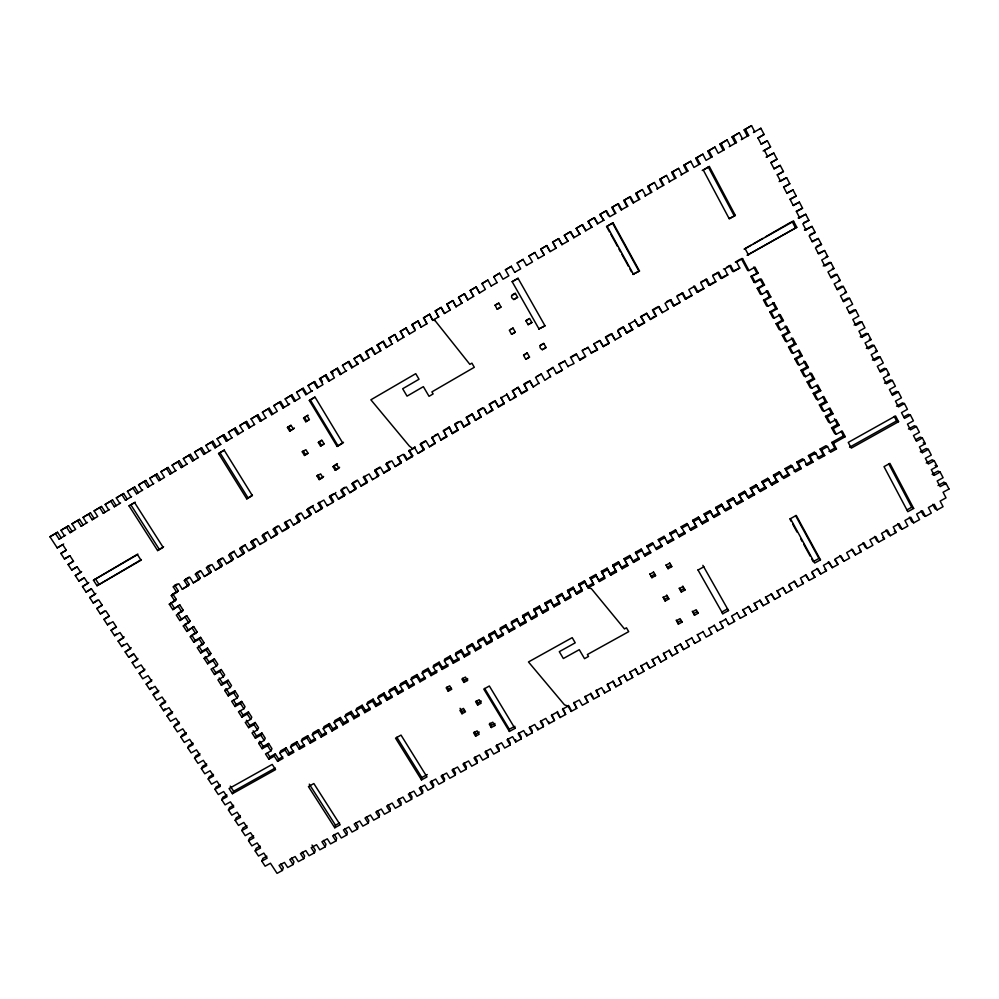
<?xml version="1.0" encoding="UTF-8"?>
<svg xmlns="http://www.w3.org/2000/svg" width="999" height="999" viewBox="0 0 999 999"><rect width="100%" height="100%" fill="white"/><g stroke="black" fill="none" stroke-linecap="round" stroke-linejoin="round"><path stroke-width="1.5" d="M491.308 725.399L494.817 723.451L494.817 725.586L491.296 727.534L491.308 725.399L489.947 723.164M492.707 410.389L489.385 403.933L492.707 410.389L486.925 413.711L483.578 407.942L477.809 411.276L481.156 417.033L475.399 420.354L472.14 413.873L467.557 416.521M375.849 706.48L376.398 704.42L373.114 699.138L372.552 701.173L375.849 706.48L381.356 703.396L378.047 698.089L378.584 696.078L384.066 693.006L383.554 695.004L386.85 700.324L392.357 697.252L389.073 691.92L389.548 689.934L395.042 686.862L394.593 688.835L397.877 694.168L403.396 691.083L400.112 685.751L400.537 683.791L406.044 680.706L405.631 682.654L408.916 687.999L414.435 684.902L411.163 679.57L411.538 677.634L417.045 674.55L416.695 676.473L419.967 681.817L425.512 678.721L422.24 673.376L422.565 671.465L428.084 668.368L427.772 670.267L431.044 675.624L436.588 672.527L433.329 667.17L433.603 665.284L439.135 662.187L438.873 664.06L442.145 669.417L447.689 666.321L444.43 660.951L444.667 659.09L450.199 655.993L450 657.841L453.259 663.211L458.816 660.102L455.556 654.72L455.731 652.896L461.288 649.787L461.138 651.61L464.385 656.98L469.955 653.87L466.708 648.488L466.833 646.69L472.39 643.581L472.29 645.366L475.536 650.749L481.118 647.639L477.872 642.245L477.947 640.471L483.504 637.35L483.466 639.11L486.7 644.505L492.295 641.383L489.06 635.976L489.073 634.24L494.642 631.118L497.864 636.5L497.889 638.261L503.484 635.127L500.262 629.72L500.224 627.996L505.806 624.875L509.015 630.269L509.09 631.992L514.71 628.858L514.61 627.147L509.015 630.269M266.845 856.205L262.862 858.403L261.813 861.113L265.122 866.183L270.454 863.248L277.06 873.363L282.38 870.429L279.096 865.371L284.428 862.424L287.724 867.494L293.057 864.547L289.772 859.477L295.117 856.543L298.401 861.613L303.746 858.665L300.462 853.583L305.819 850.636L309.103 855.718L314.46 852.771L311.176 847.689L316.546 844.729L319.817 849.812L325.187 846.865L321.915 841.77L327.285 838.81L330.557 843.905L335.926 840.946L332.667 835.851L338.049 832.879L341.308 837.986L346.69 835.027L343.431 829.907L348.826 826.947L352.085 832.055L357.467 829.095L354.22 823.975L359.615 820.991L362.862 826.123L368.269 823.151L365.01 818.019L370.429 815.034L373.676 820.167L379.083 817.194L375.836 812.05L381.256 809.065L384.49 814.21L389.91 811.225L386.675 806.081L392.095 803.096L395.329 808.241L400.761 805.256L397.527 800.099L402.959 797.102L406.193 802.272L411.625 799.275L408.404 794.105L413.836 791.108L417.07 796.278L422.515 793.281L419.293 788.111L424.737 785.102L427.959 790.284L433.416 787.274L430.194 782.092L435.651 779.083L438.873 784.277L444.33 781.268L441.121 776.073L446.59 773.064L449.8 778.258L455.269 775.249L452.06 770.042L457.542 767.032L460.739 772.227L466.221 769.218L463.024 764.01L468.506 760.988L471.703 766.196L477.197 763.174L474.001 757.954L479.495 754.932L482.692 760.152L488.186 757.117L488.211 754.857L485.826 750.948M486.7 644.505L486.738 642.732L483.504 637.35M477.197 763.174L477.272 760.876L474.887 756.98M477.659 705.069L475.611 701.685L479.145 699.725L481.193 703.109L477.659 705.069L477.734 703.021L476.373 700.774M475.649 736.188L473.613 732.829L477.122 730.881L479.17 734.24L475.649 736.188L475.736 734.003L474.375 731.78M486.925 413.711L484.29 408.391M475.536 650.749L475.611 648.938L472.39 643.581M466.221 769.218L466.346 766.895L463.961 762.999M467.482 680.481L467.594 678.533L464.073 680.494L463.936 682.442L467.482 680.481L465.409 677.072L461.875 679.045L463.936 682.442M461.988 713.761L459.927 710.389L463.449 708.428L465.509 711.812L461.988 713.761L462.125 711.675L460.077 708.316M464.385 656.98L464.523 655.144L461.288 649.787M455.269 775.249L455.444 772.901L453.047 769.018M481.156 417.033L477.884 410.564L482.48 407.904M497.077 282.592L491.233 286.014M458.816 660.102L458.978 658.241L453.446 661.338L453.259 663.211M444.33 781.268L444.555 778.895L442.157 775.012M448.226 691.208L446.153 687.799L449.687 685.838L451.76 689.235L448.226 691.208L448.426 689.21L447.053 686.962M475.399 420.354L480.069 416.945M447.689 666.321L447.902 664.435M433.416 787.274L433.691 784.877L431.281 781.006M442.145 669.417L442.382 667.532L439.135 662.187M422.515 793.281L422.827 790.858L420.429 786.987M421.516 779.919L395.542 738.149L401.024 735.102L426.973 776.91L421.516 779.919L421.84 777.547L396.803 737.25M436.588 672.527L436.85 670.616L431.331 673.701L431.044 675.624M469.642 423.676L466.408 417.17L469.642 423.676L463.886 426.985L460.527 421.241L454.77 424.563L458.129 430.307L452.385 433.616L449.238 427.085L452.385 433.616M411.625 799.275L412 796.827L409.59 792.969M400.761 805.256L401.186 802.784L398.763 798.925M419.967 681.817L420.317 679.869L417.045 674.55M463.886 426.985L461.351 421.628M389.91 811.225L390.384 808.728L387.962 804.882M408.916 687.999L409.303 686.026L406.044 680.706M379.083 817.194L379.595 814.672L377.172 810.826M458.129 430.307L454.957 423.788L458.391 421.803M397.877 694.168L398.314 692.17L395.042 686.862M368.269 823.151L368.831 820.591L366.408 816.77M357.467 829.095L358.092 826.51L355.656 822.689M386.85 700.324L387.35 698.301L384.066 693.006M346.69 835.027L347.352 832.429L344.917 828.608M446.653 436.913L443.519 430.382L446.653 436.913L440.909 440.222L437.812 433.666M335.926 840.946L336.638 838.323L334.203 834.515M334.777 827.759L340.159 824.787L313.848 783.553L308.441 786.563L334.777 827.759L335.489 825.199L339.523 822.976M364.86 712.612L365.459 710.539L362.175 705.257L361.563 707.317L364.86 712.612L370.354 709.552L367.058 704.245L367.632 702.197L373.114 699.138M325.187 846.865L325.949 844.217L323.501 840.409M440.909 440.222L441.171 439.373M487.849 280.082L481.943 283.604L487.849 280.082L491.221 286.139M314.46 852.771L315.272 850.099L312.013 845.029M354.545 716.633L351.248 711.375L350.587 713.461L353.896 718.743L354.545 716.633L358.903 714.198M353.896 718.743L359.378 715.684L356.069 710.389L356.705 708.316L362.175 705.257M303.746 858.665L304.608 855.968L302.16 852.172M435.189 443.519L432.105 436.963L431.805 437.812L435.189 443.519L429.458 446.815L426.086 441.108L420.354 444.405L423.738 450.112L418.019 453.409L414.635 447.702L415.022 446.815L412.799 448.763L409.278 445.991L370.879 399.8L415.746 373.676L419.018 379.245L402.672 388.748L407.043 396.141L423.364 386.65L429.033 396.303L433.116 393.931L431.918 391.883L474.3 367.295L471.915 363.161L469.855 364.348L434.128 319.443L434.815 320.617M343.644 722.727L340.347 717.482L339.635 719.592L342.944 724.862L343.644 722.727L347.727 720.454M342.944 724.862L348.426 721.802L345.105 716.52L345.791 714.422L351.248 711.375M293.057 864.547L293.968 861.825L291.508 858.041M332.767 728.82L329.458 723.563L328.696 725.711L332.018 730.981L332.767 728.82L336.838 726.535M332.018 730.981L337.487 727.921L334.166 722.652L334.902 720.529L340.347 717.482M429.458 446.815L433.179 443.968M282.38 870.429L283.341 867.681L280.881 863.898M321.903 734.889L318.581 729.657L317.782 731.817L321.104 737.075L321.903 734.889L325.974 732.617M321.104 737.075L326.561 734.028L323.239 728.758L324.013 726.61L329.458 723.563M423.738 450.112L424.076 449.213L420.704 443.531L425.262 440.909M311.051 740.958L307.729 735.726L306.88 737.911L310.214 743.169L311.051 740.958L315.122 738.686M310.214 743.169L315.659 740.122L312.325 734.864L313.162 732.692L318.581 729.657M418.019 453.409L424.076 449.213M300.224 747.002L296.903 741.782L295.991 744.005L299.338 749.25L300.224 747.002L304.283 744.742M299.338 749.25L304.77 746.203L301.436 740.958L302.322 738.761L307.729 735.726M420.354 444.405L420.704 443.531M261.813 861.113L267.145 858.166L263.836 853.096L258.491 856.043L255.182 850.961L256.256 848.288L260.24 846.091M412.312 456.693L412.699 455.769L409.328 450.099L408.928 450.999L412.312 456.693L406.605 459.99L403.221 454.295L397.515 457.579L400.911 463.274L395.217 466.558L391.82 460.876L386.126 464.16L389.523 469.83L383.841 473.101L380.432 467.432L374.75 470.716L378.159 476.386L372.477 479.645L369.068 473.988L363.399 477.26L366.808 482.917L361.139 486.176L357.729 480.531L352.06 483.803L355.482 489.448L349.825 492.707L346.403 487.062L340.746 490.322L344.168 495.954L338.524 499.213L335.09 493.581L335.851 492.482M289.41 753.046L286.089 747.839L285.127 750.087L288.474 755.319L289.41 753.046L293.469 750.786M288.474 755.319L293.906 752.284L290.559 747.04L291.496 744.817L296.903 741.782M255.182 850.961L260.514 848.001L257.193 842.906L251.848 845.866L248.526 840.771L249.638 838.149L253.621 835.926M278.621 759.09L275.287 753.883L274.288 756.156L277.635 761.375L278.621 759.09L282.667 756.83M277.635 761.375L283.054 758.353L279.708 753.121L280.682 750.861L286.089 747.839M406.605 459.99L407.018 459.041M248.526 840.771L253.871 837.811L250.537 832.691L245.192 835.664L241.845 830.556L242.994 827.971L246.978 825.748M476.161 286.925L479.483 293.007L476.161 286.925L470.204 290.484L473.626 296.441L470.317 290.347M263.199 746.478L259.852 741.258L258.778 743.468L262.138 748.713L263.199 746.478L268.606 743.456L271.953 748.676L270.929 750.923L265.509 753.958L268.868 759.178L269.892 756.905L275.287 753.883M400.911 463.274L401.348 462.312L397.977 456.643L397.515 457.579M241.845 830.556L247.203 827.584L243.856 822.452L238.499 825.424L235.152 820.304L236.326 817.756L240.322 815.534M262.138 748.713L267.57 745.679L268.606 743.456M258.778 743.468L264.198 740.421L265.247 738.224L261.9 732.991L256.493 736.026L255.394 738.224L252.023 732.954L257.455 729.907L258.541 727.747L255.17 722.489L249.762 725.536L248.639 727.684L245.242 722.414L250.687 719.342L251.798 717.232L248.426 711.962L243.007 715.022L241.845 717.12L238.449 711.825L243.893 708.753L245.042 706.693L241.658 701.41L236.239 704.47L235.04 706.53L231.631 701.211L237.075 698.139L238.262 696.116L234.865 690.821L229.445 693.893L228.209 695.903L224.787 690.571L226.036 688.586L229.445 693.893M395.217 466.558L401.348 462.312M235.152 820.304L240.509 817.319L237.15 812.175L231.793 815.159L228.434 810.014L229.645 807.517L233.641 805.281M232.43 793.706L275.562 769.617L272.215 764.41L229.071 788.523L232.43 793.706L233.629 791.27L275.225 768.044M255.394 738.224L260.826 735.164L261.9 732.991M389.523 469.83L390.022 468.843L386.638 463.186L390.035 461.226M228.434 810.014L233.791 807.03L230.432 801.872L225.062 804.869L221.691 799.699L222.939 797.252L226.948 795.004M248.639 727.684L254.071 724.625L255.17 722.489M383.841 473.101L384.353 472.102M221.691 799.699L227.06 796.702L223.689 791.533L218.319 794.53L214.935 789.36L216.209 786.95L220.217 784.702M386.126 464.16L386.638 463.186M378.159 476.386L378.708 475.362L375.312 469.717L379.845 467.107M241.845 717.12L247.29 714.06L248.426 711.962M214.935 789.36L220.317 786.35L216.933 781.156L211.551 784.178L208.167 778.983L209.465 776.61L213.486 774.362M372.477 479.645L373.052 478.608M374.75 470.716L375.312 469.717M235.04 706.53L240.484 703.446L241.658 701.41M366.808 482.917L367.407 481.868L364.011 476.236L363.399 477.26M208.167 778.983L213.536 775.961L210.14 770.753L204.758 773.775L201.361 768.568L202.697 766.245L206.718 763.985M361.139 486.176L361.775 485.114M228.209 695.903L233.666 692.806L234.865 690.821M201.361 768.568L206.743 765.546L203.346 760.326L197.952 763.348L194.543 758.129L195.916 755.856L199.937 753.583M355.482 489.448L356.131 488.361L352.734 482.742L357.242 480.144M224.787 690.571L230.245 687.487L231.468 685.501L228.059 680.194L222.627 683.266L221.366 685.239L217.932 679.894L223.389 676.798L224.65 674.862L221.229 669.53L215.784 672.627L214.498 674.537L211.051 669.18L216.521 666.071L217.807 664.185L214.373 658.841L208.928 661.937L207.605 663.811L204.146 658.428L205.494 656.593L208.928 661.937M349.825 492.707L356.131 488.361M194.543 758.129L199.925 755.094L196.516 749.862L191.121 752.896L187.7 747.652L189.111 745.416L193.132 743.144M221.366 685.239L226.823 682.142L228.059 680.194M344.168 495.954L344.88 494.842L341.471 489.235M352.06 483.803L352.734 482.742M338.524 499.213L339.26 498.089M187.7 747.652L193.094 744.617L189.673 739.36L184.266 742.407L180.844 737.15L182.28 734.964L186.313 732.679M214.498 674.537L219.955 671.44L221.229 669.53M313.399 505.432L312.537 506.593L315.984 512.2L321.603 508.953L318.169 503.346L323.801 500.087L327.235 505.706L332.879 502.46L333.641 501.323L330.232 495.716L333.604 493.781M464.485 293.768L467.769 299.862L464.485 293.768L458.491 297.352L461.913 303.296L458.666 297.178M327.235 505.706L328.034 504.557M180.844 737.15L186.239 734.103L182.805 728.833L177.397 731.88L173.951 726.61L175.424 724.462L179.458 722.177M321.603 508.953L322.427 507.779L319.006 502.197L318.169 503.346M332.879 502.46L329.445 496.84L330.232 495.716M207.605 663.811L213.074 660.701L214.373 658.841M315.984 512.2L322.427 507.779M173.951 726.61L179.358 723.551L175.911 718.269L170.504 721.328L167.045 716.046L168.556 713.948L172.602 711.65M204.146 658.428L209.615 655.319L210.939 653.483L207.505 648.114L202.048 651.223L200.687 653.046L197.228 647.652L202.697 644.53L204.058 642.744L200.612 637.362L195.155 640.471L193.756 642.257L190.285 636.838L191.696 635.089L195.155 640.471M190.285 636.838L197.153 631.967L193.694 626.56L186.801 631.418L183.317 625.998L190.222 621.153L186.751 615.746L179.82 620.554L176.323 615.109L183.279 610.314L179.795 604.882L172.815 609.665L169.306 604.195L174.813 601.036L171.304 595.554L176.811 592.382L173.289 586.9L178.809 583.716L182.317 589.21L187.837 586.026L184.328 580.531L189.847 577.347L193.356 582.854L198.876 579.67L195.379 574.163L200.911 570.966L204.408 576.485L209.94 573.289L206.443 567.782L211.988 564.585L215.484 570.104L221.016 566.908L217.532 561.376L223.077 558.179L226.573 563.711L232.118 560.514L228.634 554.982L234.203 551.773L237.675 557.317L243.244 554.108L239.76 548.563L245.329 545.342L248.813 550.899L254.383 547.689L250.911 542.132L256.493 538.911L259.952 544.48L265.534 541.258L262.075 535.689L267.657 532.467L271.129 538.049L276.711 534.827L273.251 529.245L278.846 526.023L282.305 531.593L287.912 528.371L284.453 522.789L290.06 519.555L293.519 525.149L299.126 521.915L295.679 516.321L301.286 513.074L304.732 518.681L310.352 515.447L311.226 514.235L307.804 508.653L312.275 506.068M165.709 701.086L161.663 703.383L160.127 705.431L163.586 710.739L165.11 708.666M304.732 518.681L311.226 514.235M200.687 653.046L206.169 649.924L207.505 648.114M299.126 521.915L300.05 520.679L296.616 515.109M310.352 515.447L306.918 509.84L307.804 508.653M293.519 525.149L294.455 523.901M336.226 464.323L333.054 466.695L335.252 470.304L339.61 467.232M333.054 466.695L337.425 463.623M287.912 528.371L288.886 527.11L285.439 521.553M193.756 642.257L199.238 639.123L200.612 637.362M160.127 705.431L165.534 702.359L162.075 697.04L156.656 700.124L153.172 694.804L154.758 692.794L158.804 690.484M276.711 534.827L277.734 533.528L274.3 527.984L273.251 529.245M320.042 478.546L317.844 474.962L317.008 475.974L319.205 479.595L323.626 476.473M271.129 538.049L275.512 534.815M151.873 679.857L146.204 684.128L149.688 689.472L151.286 687.487M265.534 541.258L266.621 539.935L263.162 534.403L267.62 531.83M259.952 544.48L261.064 543.144M186.801 631.418L193.694 626.56M452.847 300.587L456.068 306.718L452.847 300.587L446.803 304.208L450.224 310.14L447.028 303.996M254.383 547.689L255.507 546.341L252.06 540.809L255.382 538.886M314.76 397.127L309.328 400.462L337.113 446.441L343.519 442.27M183.317 625.998L190.222 621.153M243.244 554.108L244.43 552.722L240.959 547.202L239.76 548.563M146.204 684.128L151.636 681.031L148.139 675.686L142.707 678.783L139.211 673.426L144.917 669.193M237.675 557.317L244.43 552.722M250.911 542.132L252.06 540.809M179.82 620.554L186.751 615.746M232.118 560.514L233.354 559.103L229.895 553.596L234.315 551.036M226.573 563.711L233.354 559.103M221.016 566.908L222.302 565.471L218.831 559.964L222.153 558.054M139.211 673.426L144.643 670.317L141.146 664.947L135.714 668.056L132.205 662.687L137.949 658.503M215.484 570.104L222.302 565.471M209.94 573.289L211.276 571.828L207.792 566.333L210.002 565.059M204.408 576.485L211.276 571.828M172.815 609.665L179.795 604.882M217.532 561.376L218.831 559.964M131.219 647.614L125.162 651.922L128.684 657.305L133.641 653.608M198.876 579.67L200.262 578.171L196.778 572.689L200.087 570.779M193.356 582.854L200.262 578.171M174.813 601.036L176.311 599.437L172.815 593.993L178.297 590.834L174.8 585.364L176.998 584.103M206.443 567.782L207.792 566.333M321.603 440.197L318.356 442.47L320.567 446.116L323.801 443.831M187.837 586.026L189.273 584.502L185.777 579.033L189.073 577.135M169.306 604.195L176.311 599.437M182.317 589.21L189.273 584.502M195.379 574.163L196.778 572.689M176.811 592.382L178.297 590.834M171.304 595.554L172.815 593.993M124.201 636.85L118.107 641.121L121.641 646.528L123.376 644.73M184.328 580.531L185.777 579.033M305.394 454.52L303.184 450.911L302.272 451.81L304.483 455.457L307.792 453.134M173.289 586.9L174.8 585.364M435.414 310.801L438.561 316.97L435.414 310.801L441.221 307.405L444.63 313.299M116.084 626.673L111.026 630.282L114.573 635.701L116.346 633.953M429.607 314.21L432.729 320.379L429.607 314.21L423.476 317.869L426.91 323.788L423.813 317.607M224.375 449.987L218.581 453.534L246.753 498.851L252.397 495.142M109.016 615.846L103.933 619.405L107.48 624.85L109.291 623.151M418.019 320.991L421.091 327.185L418.019 320.991L411.838 324.687L415.284 330.594L409.478 333.991L406.031 328.097L409.478 333.991M101.935 604.982L96.803 608.503L100.375 613.96L104.383 611.051M435.127 311.051L441.221 307.405M135.227 502.135L129.058 505.881L157.617 550.574L163.611 546.653M95.916 593.456L89.66 597.564L93.232 603.034L97.29 600.174M306.681 420.979L304.47 417.32L303.559 418.069L305.781 421.74L309.091 419.568M400.674 331.156L403.671 337.387L400.224 331.493L406.456 327.772M289.673 431.143L294.255 428.234L289.673 431.143L287.437 427.485L290.834 425.287M303.559 418.069L308.092 415.209L305.682 416.62M394.905 334.54L397.877 340.784L394.905 334.54L388.636 338.286L392.095 344.168M137.837 554.033L93.456 580.219L97.04 585.726L141.383 559.552M88.786 582.517L82.492 586.588L86.076 592.082L91.259 588.623M383.379 341.296L382.842 341.683L386.301 347.552L386.825 347.14L383.379 341.296L377.06 345.08L380.519 350.936L381.069 350.512L374.75 354.32L371.278 348.464L371.878 348.039L375.324 353.871L374.75 354.32M81.643 571.553L75.3 575.574L78.896 581.081L84.128 577.672M360.389 354.77L359.74 355.219L363.211 361.076L363.836 360.602L360.389 354.77L353.971 358.604L357.455 364.448L358.104 363.948L356.73 361.626M348.913 361.488L348.214 361.975L351.698 367.819L352.385 367.307L348.913 361.488L342.457 365.347L345.941 371.191M337.475 368.206L336.713 368.718L340.197 374.55L340.934 374.001L337.475 368.206L330.969 372.09L334.453 377.909L328.721 381.268L325.224 375.449L326.036 374.9L329.52 380.694L328.721 381.268M73.377 561.188L68.082 564.535L71.691 570.054L76.96 566.695M314.635 381.581L313.761 382.167L317.257 387.974L318.119 387.362L314.635 381.581L308.042 385.527L311.538 391.321L312.425 390.696L305.819 394.667L302.322 388.873L303.246 388.261L306.73 394.031L305.819 394.667M368.981 357.704L365.509 351.848L371.878 348.039M291.87 394.917L290.896 395.567L294.405 401.361L295.367 400.686L291.87 394.917L285.19 398.913L288.711 404.695L289.698 404.008L283.004 408.029L279.495 402.247L280.519 401.573L284.028 407.33L283.004 408.029M66.171 550.149L60.852 553.446L64.473 558.99L69.78 555.681M269.193 408.216L268.107 408.928L271.628 414.685L272.702 413.948L269.193 408.216L262.425 412.25L265.946 418.019M257.879 414.847L256.743 415.584L260.277 421.341L261.388 420.567L257.879 414.847L251.061 418.906L254.595 424.662M246.591 421.466L245.392 422.227L248.926 427.972L250.112 427.185L246.591 421.466L239.735 425.549L243.269 431.293M228.409 432.18L234.066 428.871L237.612 434.602L238.836 433.778L235.314 428.072L228.409 432.18L231.955 437.912M217.12 438.798L222.765 435.489L226.311 441.221L227.597 440.359L224.063 434.665L217.12 438.798L220.667 444.53M317.257 387.974L322.989 384.627L319.493 378.808L326.036 374.9M205.844 445.417L211.476 442.107L215.035 447.827L216.358 446.94L212.824 441.246L205.844 445.417L209.39 451.123M194.58 452.01L200.212 448.713L203.771 454.42L205.157 453.496L201.611 447.814L194.58 452.01L198.139 457.717M183.341 458.591L188.961 455.307L192.52 461.001L193.968 460.052L190.422 454.383L183.341 458.591L186.913 464.285M294.405 401.361L300.112 398.014L296.603 392.22L303.246 388.261M172.115 465.172L177.722 461.888L181.306 467.569L182.792 466.583L179.233 460.926L172.115 465.172L175.699 470.854M49.95 536.763L55.457 533.541L59.091 539.11L61.151 537.799L57.53 532.255L49.95 536.763L57.218 547.902L63.661 543.98M271.628 414.685L277.322 411.363L273.801 405.594L280.519 401.573M160.914 471.74L166.521 468.456L170.092 474.125L171.641 473.114L168.082 467.47L160.914 471.74L164.498 477.41L158.916 480.681L155.332 475.012L149.738 478.284L153.322 483.953M158.916 480.681L160.502 479.632L156.943 474.001L149.738 478.284M127.435 491.358L133.004 488.099L136.601 493.743L138.299 492.632L134.715 487.012L127.435 491.358L131.031 497.002M138.574 484.827L144.156 481.555L147.74 487.212L149.388 486.138L145.817 480.507L138.574 484.827L142.17 490.484M116.309 497.877L121.866 494.617L125.462 500.262L127.223 499.125L123.639 493.518L116.309 497.877L119.905 503.508M105.195 504.395L110.752 501.136L114.361 506.755L116.159 505.594L112.575 499.999L105.195 504.395L108.804 510.014M83.042 517.37L88.574 514.135L92.195 519.742L94.106 518.506L90.497 512.937L83.042 517.37L86.663 522.976M234.066 428.871L235.314 428.072M94.106 510.889L99.65 507.642L103.272 513.249L105.12 512.062L101.523 506.468L96.016 509.702L94.106 510.889L97.727 516.495L92.195 519.742M71.99 523.851L77.51 520.616L81.144 526.211L83.092 524.95L79.495 519.38L71.99 523.851L75.624 529.433L70.105 532.667L66.471 527.085L60.964 530.307L64.598 535.889M222.765 435.489L224.063 434.665M211.476 442.107L212.824 441.246M70.105 532.667L72.115 531.381L68.506 525.824L60.964 530.307M200.212 448.713L201.611 447.814M177.722 461.888L179.233 460.926M188.961 455.307L190.422 454.383M166.521 468.456L168.082 467.47M144.156 481.555L145.817 480.507M155.332 475.012L156.943 474.001M121.866 494.617L123.639 493.518M133.004 488.099L134.715 487.012M99.65 507.642L101.523 506.468M110.752 501.136L112.575 499.999M77.51 520.616L79.495 519.38M88.574 514.135L90.497 512.937M55.457 533.541L57.53 532.255M66.471 527.085L68.506 525.824M499.55 273.214L493.706 276.723L499.55 273.214L502.984 279.245L508.866 275.799L505.419 269.78L511.376 266.358L505.419 269.78M517.157 262.899L523.176 259.44L517.157 262.899L520.654 268.906L514.66 272.302M528.921 256.006L535.002 252.51L528.921 256.006L532.467 261.988L526.398 265.434M540.696 249.101L544.305 255.057L540.696 249.101L546.853 245.567L550.224 251.598L556.156 248.127L552.784 242.095L555.844 248.189M552.497 242.195L558.728 238.611L562.087 244.643L559.078 239.935M564.323 235.264L568.031 241.171L564.323 235.264L570.616 231.643L573.975 237.687L570.904 233.004M576.161 228.321L579.919 234.203L576.161 228.321L582.529 224.663L585.876 230.719L582.092 224.85M588.024 221.378L591.833 227.235L588.024 221.378L594.455 217.67L597.802 223.739L593.955 217.894M599.899 214.41L603.771 220.242L599.899 214.41L606.418 210.664L609.752 216.746L615.734 213.249L612.399 207.155L611.813 207.43L615.122 213.486L615.734 213.249M611.813 207.43L618.393 203.646L621.715 209.74L621.078 210.002L627.709 206.231L624.387 200.137L623.738 200.449L627.047 206.506L627.709 206.231M623.738 200.449L630.381 196.616L633.703 202.722L633.004 203.009L639.71 199.213L636.388 193.107L635.676 193.444L638.985 199.513L639.71 199.213M635.676 193.444L642.394 189.585L645.716 195.692L644.954 196.016L651.723 192.17L648.413 186.051L647.652 186.426L650.936 192.52L651.723 192.17M647.652 186.426L654.432 182.53L657.742 188.649L656.93 189.011L663.773 185.127L660.464 178.996L666.495 175.462L669.792 181.593L668.918 181.993L675.836 178.059L672.539 171.915L678.583 168.381L681.867 174.525L680.931 174.962L687.911 170.991L684.627 164.835L690.684 161.289L693.968 167.445L700.024 163.898L696.74 157.73L702.809 154.183L706.081 160.352L712.15 156.793L708.878 150.624L714.947 147.065L718.219 153.247L724.3 149.688L721.028 143.506L727.122 139.935L730.381 146.129M663.773 185.127L662.924 185.502L659.64 179.408L666.495 175.462M675.836 178.059L674.924 178.471L671.64 172.365L678.583 168.381M687.911 170.991L686.95 171.441L683.678 165.322L690.684 161.289M700.024 163.898L698.988 164.385L695.729 158.254L702.809 154.183M712.15 156.793L711.063 157.318L707.804 151.174L714.947 147.065M724.3 149.688L723.151 150.25L719.892 144.093L727.122 139.935M739.31 132.792L733.204 136.364L736.463 142.557L735.252 143.157L732.005 136.988L738.074 133.441L739.31 132.792L742.557 138.998L741.32 139.61L748.663 135.427L745.404 129.221L751.51 125.637L754.757 131.856L753.458 132.505L760.876 128.272L764.11 134.478L758.004 138.049L761.238 144.243L767.344 140.684L770.566 146.878L763.124 150.986M748.663 135.427L747.389 136.051L744.143 129.882L751.51 125.637M239.735 425.549L245.392 422.227M251.061 418.906L256.743 415.584M262.425 412.25L268.107 408.928M273.801 405.594L279.495 402.247M285.19 398.913L290.896 395.567M296.603 392.22L302.322 388.873M308.042 385.527L313.761 382.167M319.493 378.808L325.224 375.449M330.969 372.09L336.713 368.718M342.457 365.347L348.214 361.975M353.971 358.604L359.74 355.219M365.509 351.848L371.278 348.464M377.06 345.08L382.842 341.683M388.636 338.286L394.43 334.902M400.224 331.493L406.031 328.097M411.838 324.687L417.657 321.291M423.476 317.869L429.295 314.46M446.803 304.208L452.647 300.774M458.491 297.352L464.348 293.918M470.204 290.484L476.073 287.05M540.934 249.038L546.853 245.567M552.784 242.095L558.728 238.611M564.672 235.127L570.616 231.643M576.573 228.159L582.529 224.663M588.486 221.166L594.455 217.67M600.436 214.173L606.418 210.664M612.399 207.155L618.393 203.646M624.387 200.137L630.381 196.616M636.388 193.107L642.394 189.585M648.413 186.051L654.432 182.53M59.091 539.11L65.534 535.239M81.144 526.211L87.5 522.377M103.272 513.249L109.54 509.478M114.361 506.755L120.579 503.009M125.462 500.262L131.643 496.528M136.601 493.743L142.732 490.034M147.74 487.212L153.834 483.541M170.092 474.125L176.099 470.504M181.306 467.569L187.263 463.973M192.52 461.001L198.439 457.43M203.771 454.42L210.752 450.212M215.035 447.827L220.854 444.305M226.311 441.221L232.093 437.724M237.612 434.602L243.344 431.143M248.926 427.972L254.62 424.538M260.277 421.341L265.909 417.932M340.197 374.55L346.653 370.654M351.698 367.819L358.104 363.948M363.211 361.076L369.58 357.23M386.301 347.552L392.582 343.768M397.877 340.784L404.108 337.025M421.091 327.185L427.235 323.489M432.729 320.379L438.823 316.695M450.437 309.902L444.393 313.549L440.959 307.63M456.068 306.718L462.062 303.097M467.769 299.862L473.713 296.266M479.483 293.007L485.389 289.435L482.005 283.504M538.161 258.541L544.305 255.057M561.75 244.73L568.031 241.171M573.576 237.812L579.919 234.203M585.414 230.881L591.833 227.235M597.29 223.926L603.771 220.242M729.195 146.703L736.463 142.557M539.148 329.233L512.162 281.681L518.019 278.259L545.004 325.824L538.923 328.896L545.004 325.824M639.497 271.004L632.866 274.388L639.497 271.004L613.074 222.814L606.543 226.486L609.465 231.805M702.247 170.504L709.352 166.508L735.326 215.409L729.295 218.906L703.296 170.055L709.352 166.508M757.904 137.962L764.11 134.478M57.218 547.902L62.725 544.68L66.346 550.237L60.852 553.446M129.058 505.881L134.615 502.634L163.162 547.365L157.617 550.574M218.581 453.534L224.213 450.237L252.372 495.604L246.753 498.851M309.328 400.462L315.035 397.115L342.807 443.131L337.113 446.441M518.144 278.334L512.162 281.681M613.074 222.814L607.105 226.311L633.553 274.45M761.126 144.131L767.344 140.684M495.054 305.219L498.776 303.047L500.961 307.03L497.215 309.203L495.054 305.219L498.801 303.246M511.6 295.554C522.402 290.734 505.769 294.842 513.848 299.5L517.594 297.315L515.334 293.369M287.437 427.485L291.059 425.374L293.294 429.033M764.335 150.275L770.566 146.878M64.473 558.99L69.967 555.794L73.576 561.326L68.082 564.535M305.781 421.74L309.415 419.63L307.192 415.959M773.788 153.047L766.333 157.13L773.788 153.047L777.01 159.216L770.916 162.775L774.138 168.918L780.219 165.384L783.428 171.528L777.347 175.062L780.544 181.194L786.625 177.66L789.822 183.791L783.74 187.312L786.937 193.431L793.019 189.91L796.203 196.016L790.134 199.525L793.306 205.619L799.375 202.11L802.547 208.204L796.49 211.701L799.662 217.782L805.718 214.273L808.89 220.342L802.834 223.838L805.993 229.895L812.037 226.398L815.196 232.455L809.153 235.926L812.299 241.958L818.343 238.486L821.49 244.518L815.446 247.989L818.593 253.996L824.625 250.537L827.759 256.543L821.727 260.002L824.849 265.984L830.881 262.537L834.003 268.519L827.984 271.965L831.106 277.947L837.125 274.5L840.234 280.469L834.215 283.903L837.324 289.86L843.343 286.426L846.44 292.37L840.434 295.804L843.531 301.735L849.537 298.314L852.634 304.245L846.628 307.655L849.724 313.574L855.718 310.165L858.803 316.071L852.809 319.48L855.881 325.374L861.875 321.965L864.947 327.859L858.965 331.256L862.025 337.125L868.019 333.741L871.078 339.61L865.097 342.994L868.156 348.851L874.137 345.479L877.184 351.323L871.215 354.695L874.262 360.539L880.231 357.167L883.278 362.999L877.309 366.358L880.344 372.177L886.313 368.831L889.347 374.637L883.378 377.997L886.413 383.791L892.369 380.444L895.391 386.238L889.435 389.585L892.457 395.367L898.413 392.02L901.423 397.802L895.479 401.136L898.488 406.893L904.432 403.571L907.429 409.328L901.485 412.649L904.495 418.394L910.426 415.072L913.423 420.816L907.492 424.125L910.476 429.857L916.408 426.548L919.392 432.267L913.473 435.564L916.445 441.271L922.377 437.974L925.349 443.681L919.43 446.978L922.402 452.659L928.321 449.375L931.28 455.057L925.361 458.341L928.333 464.011L934.24 460.739L937.199 466.408L931.293 469.667L934.24 475.324L940.146 472.065L943.093 477.709L937.187 480.969L940.134 486.6L946.028 483.341L948.963 488.973M770.753 162.55L777.01 159.216M71.691 570.054L77.185 566.858L80.782 572.39L75.3 575.574M773.95 168.681L780.219 165.384M510.564 329.508L513.036 328.072L515.284 332.155L511.55 334.315L509.328 330.232L513.036 328.072M528.321 319.18L525.849 320.629L528.146 324.675L531.88 322.515L529.57 318.469L525.998 320.916M777.147 174.788L783.428 171.528M78.896 581.081L84.378 577.897L87.974 583.404L82.492 586.588M302.272 451.81L305.894 449.712L308.104 453.346L304.483 455.457M318.356 442.47L321.978 440.359L324.188 444.006L320.567 446.116M779.12 181.593L786.625 177.66M93.456 580.219L137.487 554.645L141.046 560.189L97.04 585.726M729.332 218.419L735.326 215.409M783.516 186.988L789.822 183.791M86.076 592.082L91.558 588.898L95.13 594.393L89.66 597.564M786.7 193.069L793.019 189.91M789.872 199.138L796.203 196.016M93.232 603.034L98.701 599.862L102.273 605.344L96.803 608.503M523.513 355.07L527.21 352.922L529.507 357.105L525.786 359.253L523.663 355.519L527.21 352.922M539.984 345.529C551.011 340.909 534.115 345.042 542.332 349.675L546.066 347.527L543.693 343.381M317.008 475.974L320.617 473.888L322.814 477.51L319.205 479.595M793.031 205.207L799.375 202.11M335.252 470.304L338.873 468.219L336.675 464.597M796.203 211.251L802.547 208.204M100.375 613.96L105.832 610.801L109.39 616.258L103.933 619.405M750.798 245.329L744.13 249.176L793.606 221.266L796.777 227.322L747.314 255.157L796.777 227.322M753.471 243.793L762.799 238.399M765.471 236.863L790.796 222.24M242.07 546.565L245.392 544.642M275.412 527.335L277.635 526.048M297.727 514.46L299.962 513.174M342.595 488.586L344.842 487.287M434.39 435.651L436.663 434.328M444.667 429.72L449.238 427.085M490.534 403.259L493.981 401.273M510.052 400.387L506.655 393.968L510.052 400.387L515.846 397.053L512.425 390.634L518.206 387.3L521.653 393.706L527.46 390.359L523.976 383.978L528.608 381.306M536.713 376.623L541.346 373.951L544.892 380.319L550.437 376.398M553.246 367.782L547.415 371.141L552.947 367.257L556.543 373.601L562.387 370.242L558.766 363.911L564.922 361.039L559.078 364.41M570.392 357.205L576.223 353.846L579.919 360.139L585.764 356.768L582.042 350.487L588.336 347.54L583.216 349.812M597.227 341.733L600.087 340.759L603.359 346.628L609.24 343.244L605.956 337.375L611.838 333.978L615.122 339.86L621.003 336.463L617.732 330.582L623.626 327.185L626.897 333.079L632.792 329.682L628.858 323.489L631.455 328.172M605.406 337L610.102 334.303M618.294 329.57L622.989 326.873L626.897 333.079M638.686 326.273L634.74 320.092L638.686 326.273L644.592 322.877L640.609 316.708L646.503 313.311L650.499 319.468L656.418 316.059L653.171 310.152L659.09 306.73L662.337 312.65L668.269 309.24L665.022 303.309L670.953 299.887L674.2 305.819L680.132 302.397L676.897 296.466L682.841 293.032L686.076 298.976L692.02 295.554L688.786 289.61L694.742 286.176L697.964 292.12L703.92 288.686L700.699 282.729L706.668 279.295L709.889 285.252L715.858 281.818L712.637 275.849L718.618 272.402L721.827 278.384L727.809 274.937L724.6 268.956L723.463 268.918M652.384 309.915L657.105 307.192M666.545 301.748L668.905 300.387M677.185 295.617L682.841 293.032M700.873 281.943L706.668 279.295M712.749 275.1L718.618 272.402M727.035 266.858L730.581 265.497L733.79 271.491L739.772 268.032L736.575 262.05L735.376 262.05L740.159 259.29M803.708 222.64L808.89 220.342M107.48 624.85L112.937 621.703L116.483 627.135L111.026 630.282M306.918 509.84L312.537 506.593M329.445 496.84L335.09 493.581M408.928 450.999L414.635 447.702M431.805 437.812L437.537 434.503M443.281 431.193L449.026 427.884M466.283 417.932L472.04 414.597M489.36 404.62L495.142 401.286L498.489 407.055L504.27 403.721L500.899 397.29M506.718 394.605L500.936 397.939L504.27 403.721M512.524 391.258L518.206 387.3M527.46 390.359L524.125 384.565L529.945 381.218L533.266 387.013L538.861 383.079M576.623 354.295L570.766 357.667L574.063 363.511L567.857 366.371M595.816 350.262L591.146 352.947L597.489 350.012L593.718 343.756L600.087 340.759M629.52 323.788L635.426 320.379M640.609 316.708L647.252 313.561M724.6 268.956L730.581 265.497M736.575 262.05L742.569 258.591L748.963 270.567L754.957 267.12L758.141 273.102L750.886 276.473L754.045 282.417L755.331 282.517L761.325 279.071L764.497 285.04L758.503 288.474L757.217 288.336L760.364 294.255L761.675 294.418L767.657 290.996L770.828 296.928L764.847 300.362L763.523 300.175L766.67 306.069L768.006 306.281L773.988 302.872L777.135 308.791L771.166 312.2L769.804 311.963L772.951 317.844L774.312 318.107L780.281 314.71L783.428 320.604L777.459 324.013L776.073 323.713L779.208 329.57L780.606 329.895L786.563 326.498L789.697 332.392L783.74 335.776L782.329 335.427L785.439 341.258L786.862 341.646L792.819 338.261L795.941 344.131L789.997 347.515L788.561 347.09L791.658 352.922L793.119 353.359L799.063 349.987L802.172 355.831L796.228 359.203L794.767 358.728L800.674 355.382L802.172 355.831M249.962 549.537L255.507 546.341M283.304 530.319L288.886 527.11M296.691 522.614L300.05 520.679M340.384 497.44L344.88 494.842M362.899 484.465L367.407 481.868M376.448 476.66L378.708 475.362M385.489 471.441L390.022 468.843M408.154 458.379L412.699 455.769M442.307 438.711L446.878 436.076M452.584 432.792L457.155 430.157M465.172 425.537L469.755 422.902M489.26 411.65L492.707 409.665M499.612 405.694L504.22 403.034M513.436 397.727L515.746 396.403L512.425 390.634M521.515 393.069L527.285 389.747M556.243 373.064L562.387 370.242M584.153 356.98L579.495 359.665L579.919 360.139M603.995 345.542L609.24 343.244M626.236 332.729L630.931 330.02M637.974 325.961L642.682 323.251M652.085 317.832L654.445 316.483M670.953 299.887L670.092 299.7L673.314 305.607L680.132 302.397M681.917 292.882L685.127 298.801L689.859 296.066M693.756 286.051L696.965 291.97L701.71 289.248M705.619 279.208L708.828 285.14L713.573 282.405M721.902 277.61L725.461 275.562M733.803 270.754L739.772 268.032M810.002 234.678L812.412 233.291M114.573 635.701L120.03 632.567L123.564 637.986L118.107 641.121M750.886 276.473L758.141 273.102M811.937 241.371L818.343 238.486M183.279 610.314L177.81 613.461L181.294 618.881M754.045 282.417L760.002 278.996L763.161 284.927L764.497 285.04M816.27 246.666L818.668 245.292M121.641 646.528L127.085 643.393L130.607 648.801L125.162 651.922M757.217 288.336L763.161 284.927M818.193 253.346L824.625 250.537M128.684 657.305L134.128 654.195L137.637 659.577L132.205 662.687M763.523 300.175L769.467 296.765L770.828 296.928M823.226 265.971L829.232 262.537L830.881 262.537M192.782 634.465L197.153 631.967M769.804 311.963L775.748 308.566L777.135 308.791M830.644 277.185L835.439 274.438L837.125 274.5M200.787 644.605L204.058 642.744M776.073 323.713L782.017 320.329L783.428 320.604M836.85 289.036L841.633 286.301L843.343 286.426M208.766 654.72L210.939 653.483M149.688 689.472L155.12 686.375L158.604 691.708L153.172 694.804M782.329 335.427L788.248 332.043L789.697 332.392M843.019 300.861L847.801 298.139L849.537 298.314M788.561 347.09L794.48 343.731L795.941 344.131M849.175 312.637L853.958 309.927L855.718 310.165M163.586 710.739L169.006 707.667L172.465 712.974L167.045 716.046M854.12 325.062L860.089 321.678L861.875 321.965M794.767 358.728L797.864 364.535L799.337 365.035L805.281 361.675L808.378 367.495L802.447 370.854L800.948 370.329L806.855 366.983L808.378 367.495M800.948 370.329L804.033 376.111L805.544 376.673L811.475 373.314L814.572 379.121L808.641 382.48L807.117 381.893L813.011 378.559L814.572 379.121M866.333 348.426L872.289 345.067L874.137 345.479M807.117 381.893L810.189 387.662L811.725 388.274L817.657 384.927L820.741 390.721L814.809 394.056L813.261 393.419L819.155 390.097L820.741 390.721M872.414 360.065L878.358 356.705L880.231 357.167M813.261 393.419L816.333 399.163L817.894 399.825L823.813 396.491L826.885 402.272L820.966 405.594L819.392 404.907L825.274 401.598L826.885 402.272M879.669 370.979L884.415 368.306L886.313 368.831M819.392 404.907L822.452 410.639L824.038 411.351L829.957 408.029L833.016 413.786L827.11 417.107L825.499 416.358L831.38 413.049L833.016 413.786M884.515 383.204L890.446 379.87L892.369 380.444M825.499 416.358L828.546 422.065L830.169 422.839L836.076 419.53L839.123 425.262L833.216 428.571L831.593 427.772L837.462 424.475L839.123 425.262M891.72 394.056L896.453 391.396L898.413 392.02M831.593 427.772L834.627 433.466L836.275 434.29L842.169 430.981L845.216 436.7L833.428 443.294L831.805 442.432L843.531 435.864L845.216 436.7M520.192 624.025L525.786 620.891L525.936 622.577L520.317 625.724L516.982 618.618L511.388 621.74L511.476 623.438L514.71 628.858M525.936 622.577L522.577 615.484L528.184 612.35L531.555 619.43L537.187 616.283L533.791 609.215L539.398 606.068L542.819 613.136L548.463 609.989L545.004 602.934L550.624 599.787L554.108 606.83L559.752 603.683L559.44 602.072L553.821 605.219M559.752 603.683L556.256 596.64L561.875 593.493L565.397 600.524L571.053 597.352L567.519 590.334L573.151 587.187L576.723 594.193L582.38 591.021L578.796 584.028L584.44 580.869L588.061 587.849L591.358 588.648L624.475 628.92L626.473 627.809L628.696 631.655L587.387 654.532L588.511 656.443L584.527 658.653L579.27 649.687L563.349 658.516L559.303 651.66L575.224 642.819L572.202 637.649L528.471 661.962L564.485 704.832L568.056 706.131L571.191 711.425L576.773 708.353L574.038 702.334M584.44 580.869L588.061 587.849L593.731 584.677L590.097 577.697L595.754 574.537L599.412 581.505L605.094 578.334L601.41 571.366L607.08 568.194L610.789 575.149L616.483 571.965L612.749 565.022L618.418 561.85L622.177 568.781L627.884 565.596L624.1 558.666L629.782 555.481L633.591 562.4L639.31 559.203L638.623 557.804L632.929 560.988M641.171 549.113L641.87 550.474L636.151 553.683L635.476 552.297L641.171 549.113L645.029 556.006L650.749 552.809L650.012 551.436L644.305 554.62L645.029 556.006M653.334 544.068L647.602 547.277L646.877 545.929L652.572 542.732L656.48 549.612L662.212 546.403L658.279 539.535L663.998 536.338L664.81 537.649L659.065 540.859L658.279 539.535M669.717 533.141L675.436 529.932L676.311 531.206L670.554 534.428L669.717 533.141L673.688 539.984L667.944 543.194L667.12 541.87L672.839 538.673L673.688 539.984M681.168 526.735L686.9 523.526L687.824 524.762L682.055 527.996L681.168 526.735L685.189 533.553L679.445 536.775L678.558 535.476L684.29 532.267L685.189 533.553M695.754 525.861L690.009 529.07L690.946 530.344L696.715 527.122L692.632 520.317L698.376 517.095L702.472 523.901L708.254 520.666L704.133 513.886L709.877 510.664L714.023 517.445L719.804 514.21L715.634 507.442L721.403 504.22L725.599 510.976L731.38 507.742L727.16 500.986L732.941 497.764L737.187 504.495L742.981 501.248L738.711 494.53L744.492 491.296L748.788 498.002L754.595 494.755L750.274 488.049L756.068 484.815L760.414 491.508L766.233 488.249L761.862 481.568L767.669 478.321L772.065 485.002L777.896 481.743L773.476 475.074L779.282 471.815L783.728 478.471L789.572 475.212L785.102 468.568L790.921 465.309L792.344 466.283L795.416 471.94L801.26 468.668L798.201 463.012L796.74 462.05L802.572 458.791L804.058 459.727L807.117 465.397L812.986 462.125L809.927 456.443L808.416 455.519L814.247 452.247L815.796 453.159L818.843 458.841L824.712 455.569L821.665 449.875L820.092 448.976L825.948 445.704L827.547 446.59L830.594 452.285L836.475 448.988L833.428 443.294M896.54 406.193L902.447 402.884L904.432 403.571M268.868 759.178L274.288 756.156M279.708 753.121L285.127 750.087M290.559 747.04L295.991 744.005M301.436 740.958L306.88 737.911M312.325 734.864L317.782 731.817M323.239 728.758L328.696 725.711M334.166 722.652L339.635 719.592M345.105 716.52L350.587 713.461M356.069 710.389L361.563 707.317M367.058 704.245L372.552 701.173M378.047 698.089L383.554 695.004M389.073 691.92L394.593 688.835M400.112 685.751L405.631 682.654M411.163 679.57L416.695 676.473M422.24 673.376L427.772 670.267M433.329 667.17L438.873 664.06M444.43 660.951L450 657.841M455.556 654.72L461.138 651.61M466.708 648.488L472.29 645.366M477.872 642.245L483.466 639.11M489.06 635.976L494.655 632.854L494.642 631.118M500.262 629.72L505.869 626.573L505.806 624.875M511.476 623.438L517.095 620.292L516.982 618.618M522.714 617.145L528.346 613.998L528.184 612.35M533.978 610.851L539.61 607.692L539.398 606.068M545.254 604.532L550.899 601.373L550.624 599.787M556.555 598.214L562.2 595.054L561.875 593.493M567.869 591.883L573.526 588.723L573.151 587.187M579.195 585.539L584.877 582.367M590.546 579.195L596.228 576.011L595.754 574.537M601.922 572.827L607.617 569.642L607.08 568.194M616.483 571.965L613.311 566.458L619.018 563.261L618.418 561.85M627.884 565.596L624.725 560.077L630.431 556.88L629.782 555.481M692.632 520.317L693.581 521.54L699.362 518.319M705.132 515.084L710.913 511.85M716.695 508.616L722.489 505.369M728.283 502.135L734.078 498.888M739.884 495.641L745.691 492.382M751.51 489.135L757.329 485.876M763.149 482.617L768.98 479.358M774.812 476.098L780.656 472.827M786.5 469.555L792.344 466.283M798.201 463.012L804.058 459.727M809.927 456.443L815.796 453.159M821.665 449.875L827.547 446.59M365.459 710.539L369.83 708.091M376.398 704.42L380.769 701.972M387.35 698.301L391.733 695.841M398.314 692.17L402.709 689.71M409.303 686.026L413.711 683.553M420.317 679.869L424.725 677.397M442.382 667.532L446.803 665.059M464.523 655.144L470.067 652.047M475.611 648.938L481.168 645.841M486.738 642.732L492.295 639.622L489.073 634.24M497.864 636.5L503.446 633.391M531.381 617.769L536.987 614.635L533.791 609.215M542.594 611.5L548.201 608.354L545.004 602.934M565.059 598.938L570.691 595.779L567.519 590.334M576.323 592.632L581.967 589.485L578.796 584.028M587.612 586.326L593.256 583.166L593.731 584.677M598.913 580.007L604.57 576.848L601.41 571.366M610.239 573.676L615.896 570.504M621.578 567.332L627.247 564.16M655.706 548.251L661.413 545.067L662.212 546.403M698.376 517.095L701.485 522.652L707.23 519.443L708.254 520.666M709.877 510.664L712.974 516.233L718.731 513.011L719.804 514.21M731.38 507.742L730.257 506.568L724.487 509.79L721.403 504.22M742.981 501.248L741.795 500.112L736.026 503.346L737.187 504.495M744.492 491.296L747.577 496.89L753.358 493.656L754.595 494.755M756.068 484.815L759.14 490.422L764.934 487.175L766.233 488.249M777.896 481.743L776.535 480.694L770.741 483.941L772.065 485.002M789.572 475.212L788.161 474.2L782.342 477.447L779.282 471.815M793.98 470.941L799.799 467.682L801.26 468.668M812.986 462.125L811.45 461.163L805.619 464.435L807.117 465.397M817.294 457.904L823.139 454.645L824.712 455.569M828.983 451.373L834.827 448.101L836.475 448.988M849.575 447.215L896.615 420.941L898.563 421.703L851.285 448.114L848.251 442.407L895.554 415.971L898.563 421.703M903.695 416.983L908.428 414.335L910.426 415.072M908.478 429.046L914.385 425.761L916.408 426.548M649.912 574.2L653.558 572.177M666.121 565.172L669.767 563.136M448.426 689.21L450.774 687.911M651.922 577.709L655.556 575.686L654.795 574.213L651.173 576.223L651.922 577.709L649.837 573.901M671.765 566.658L670.916 565.222L667.295 567.245L668.106 568.693L671.765 566.658L669.592 562.887M915.608 439.76L920.316 437.137L922.377 437.974M698.139 569.967L703.87 566.783M663.224 597.514L666.845 595.491M679.382 588.536L683.016 586.513M462.125 711.675L464.473 710.389M477.734 703.021L481.256 701.073M665.209 600.998L668.843 598.975L668.019 597.402L664.397 599.412L665.209 600.998L663.086 597.09M685.002 590.009L684.103 588.473L680.481 590.484L681.355 592.032L685.002 590.009L682.792 586.151M926.26 463.049L932.142 459.79L934.24 460.739M676.435 620.666L680.057 618.656L682.03 622.127L678.408 624.125L676.236 620.142M692.557 611.75L696.191 609.74L698.151 613.211L694.53 615.222L693.581 613.561L697.202 611.563L698.151 613.211M475.736 734.003L479.233 732.067M938.011 485.539L943.88 482.292L946.028 483.341M421.84 777.547L427.272 774.55M514.822 726.248L514.922 728.396L509.39 731.443L509.315 729.282L513.723 726.86M820.479 559.852L796.253 515.434L790.446 518.656L814.697 563.049L820.479 559.852L818.93 558.453L813.174 561.625L811.712 558.953M907.03 509.84L911.7 507.267L913.685 508.441L907.829 511.675L884.015 466.658L889.897 463.386L913.685 508.441M728.508 610.576L727.409 608.953L721.728 612.087L722.801 613.736L728.508 610.576L702.884 565.347M949.05 489.023L943.068 492.232L946.016 497.839L940.121 501.086L943.056 506.693L937.187 509.927L935.076 508.753L932.741 504.295M568.056 706.131L562.487 709.19L565.634 714.485L560.064 717.544L556.918 712.262L551.361 715.321L554.507 720.604L548.963 723.663L545.804 718.393L540.259 721.44L543.419 726.723L537.874 729.769L534.715 724.5L529.17 727.559L532.33 732.816L526.798 735.863L523.626 730.606L518.094 733.653L521.266 738.91L515.746 741.957L512.574 736.7L507.042 739.747L510.227 744.992L504.707 748.026L501.523 742.781L496.016 745.828L499.2 751.061L493.693 754.095L490.509 748.863L485.002 751.897L488.186 757.117M686.063 641.096L691.733 637.974M697.414 634.84L703.096 631.705M708.778 628.583L714.472 625.436M720.167 622.302L725.861 619.168M737.274 612.874L731.568 616.021L734.615 621.453L728.92 624.587L727.821 622.889M585.139 696.216L587.924 702.21L582.342 705.282L579.208 699.987L573.626 703.059L576.773 708.353M596.266 690.084L599.088 696.066L593.506 699.138L590.372 693.83L584.79 696.902L587.924 702.21M599.088 696.066L595.966 690.746L601.56 687.662L604.682 692.981L610.289 689.897L607.417 683.94M610.289 689.897L607.167 684.577L612.774 681.48L615.884 686.812L621.49 683.728L618.581 677.797M621.49 683.728L618.381 678.396L623.988 675.299L627.11 680.644L632.717 677.547L629.757 671.628M632.717 677.547L629.607 672.202L635.239 669.105L638.349 674.45L643.968 671.353L640.958 665.459M643.968 671.353L640.871 665.996L646.503 662.899L649.6 668.256L655.232 665.159L652.172 659.278M655.232 665.159L652.135 659.79L657.779 656.68L660.876 662.05L666.52 658.94L663.411 653.084M666.52 658.94L663.423 653.571L669.08 650.449L672.165 655.831L677.821 652.722L674.662 646.877M677.821 652.722L674.737 647.34L680.394 644.218L683.478 649.6L689.148 646.49L688.236 644.692M691.583 637.562L694.817 643.368L700.486 640.247L699.525 638.473M708.541 628.209L711.837 633.99L706.156 637.112L702.871 631.331M716.483 629.133L717.532 630.856L723.226 627.722L719.867 621.965M739.173 616.645L740.321 618.306L746.028 615.159L742.994 609.727L748.701 606.568L751.748 612.012L757.467 608.866L754.432 603.421L760.152 600.262L763.199 605.719L768.918 602.559L765.896 597.102L771.628 593.943L774.662 599.4L780.394 596.241L777.372 590.784L783.116 587.612L786.138 593.081L791.895 589.922L788.873 584.44L794.63 581.268L797.639 586.75L803.396 583.578L800.386 578.096L806.156 574.912L809.165 580.407L814.934 577.235L811.925 571.74L817.706 568.556L820.703 574.05L826.485 570.866L823.476 565.372L829.27 562.175L832.267 567.694L838.049 564.497L835.052 558.99L840.858 555.794L843.843 561.313L849.637 558.116L846.653 552.597L852.459 549.4L855.444 554.932L861.25 551.735L858.266 546.191L864.085 542.994L867.057 548.526L872.876 545.329L869.904 539.785L875.723 536.575L878.695 542.12L884.527 538.911L881.555 533.366L887.387 530.144L890.359 535.701L896.19 532.492L893.231 526.935L899.075 523.713L902.035 529.27L907.879 526.061L904.932 520.479L910.776 517.257L913.735 522.839L919.592 519.617L916.645 514.035L922.502 510.801L925.449 516.383L931.318 513.161L928.371 507.567L934.252 504.333L937.187 509.927M744.143 129.882L745.404 129.221M732.005 136.988L733.204 136.364M719.892 144.093L721.028 143.506M707.804 151.174L708.878 150.624M695.729 158.254L696.74 157.73M683.678 165.322L684.627 164.835M671.64 172.365L672.539 171.915M759.54 128.946L760.876 128.272M659.64 179.408L660.464 178.996M805.718 214.273L798.151 217.994L799.662 217.782M793.606 221.266L792.132 221.466L795.279 227.497M812.037 226.398L804.457 230.045L805.993 229.895M813.611 232.592L815.196 232.455M819.879 244.605L821.49 244.518M826.111 256.568L827.759 256.543M742.569 258.591L741.345 258.604L747.714 270.529L748.963 270.567M832.342 268.494L834.003 268.519M733.79 271.491L732.604 271.441L729.42 265.484M838.536 280.382L840.234 280.469M726.66 274.875L727.809 274.937M721.827 278.384L720.704 278.296L717.507 272.352M844.717 292.22L846.44 292.37M714.772 281.718L715.858 281.818M767.657 290.996L766.32 290.846L769.467 296.765M708.828 285.14L709.889 285.252M702.896 288.561L703.92 288.686M773.988 302.872L772.614 302.672L775.748 308.566M696.965 291.97L697.964 292.12M691.046 295.392L692.02 295.554M780.281 314.71L778.883 314.448L782.017 320.329M685.127 298.801L686.076 298.976M868.019 333.741L866.195 333.391L860.239 336.763L862.025 337.125M869.242 339.235L871.078 339.61M786.563 326.498L785.139 326.186L788.248 332.043M875.324 350.899L877.184 351.323M673.314 305.607L674.2 305.819M659.09 306.73L658.279 306.518L662.337 312.65M667.407 309.003L668.269 309.24M887.437 374.101L889.347 374.637M805.281 361.675L803.77 361.188L806.855 366.983M655.619 315.796L656.418 316.059M650.499 319.468L646.503 313.311M923.276 442.819L925.349 443.681M928.321 449.375L926.235 448.476L920.354 451.748L922.402 452.659M935.076 465.422L937.199 466.408M940.146 472.065L938.011 471.053L932.142 474.313L934.24 475.324M632.105 329.345L632.792 329.682M621.003 336.463L617.782 331.418M925.449 516.383L923.401 515.184L921.053 510.726M611.838 333.978L611.263 333.629L615.122 339.86M913.735 522.839L911.737 521.603L909.39 517.157M902.035 529.27L900.099 528.009L897.751 523.576M894.292 531.218L896.19 532.492M890.359 535.701L888.486 534.415L886.125 529.982M882.679 537.612L884.527 538.911M878.695 542.12L876.885 540.796L874.512 536.388M867.057 548.526L865.296 547.177L862.924 542.769M603.359 346.628L599.562 340.384M859.515 550.362L861.25 551.735M855.444 554.932L851.36 549.138M843.843 561.313L839.809 555.506M759.14 490.422L760.414 491.508M838.049 564.497L834.64 559.79M832.267 567.694L828.283 561.863M747.577 496.89L748.788 498.002M824.912 569.418L826.485 570.866M820.703 574.05L816.92 568.481M814.934 577.235L811.925 573.014M809.165 580.407L805.431 574.812M801.947 582.067L803.396 583.578M797.639 586.75L793.968 581.131M791.895 589.922L788.985 585.651M786.138 593.081L782.504 587.449M712.974 516.233L714.023 517.445M779.058 594.68L780.394 596.241M774.662 599.4L771.078 593.743M768.918 602.559L765.371 596.89M701.485 522.652L702.472 523.901M763.199 605.719L759.665 600.037M757.467 608.866L753.958 603.171M751.748 612.012L748.263 606.318M746.028 615.159L742.582 609.452M517.594 297.315L513.848 299.5M733.491 619.767L734.615 621.453M95.342 578.721L98.901 584.203M230.27 786.126L233.629 791.27M178.309 606.493L181.818 611.962M185.315 617.407L188.799 622.852M192.283 628.284L195.767 633.703M199.238 639.123L202.697 644.53M206.169 649.924L209.615 655.319M213.074 660.701L216.521 666.071M219.955 671.44L223.389 676.798M226.823 682.142L230.245 687.487M233.666 692.806L237.075 698.139M240.484 703.446L243.893 708.753M247.29 714.06L250.687 719.342M254.071 724.625L257.455 729.907M260.826 735.164L264.198 740.421M267.57 745.679L270.929 750.923M170.829 602.584L174.326 608.029M184.765 624.288L188.237 629.695M198.601 645.854L202.048 651.223M213.049 668.356L215.784 672.627M219.206 677.946L222.627 683.266M233.516 700.237L236.239 704.47M240.297 710.801L243.007 715.022M246.391 720.279L249.762 725.536M253.134 730.781L256.493 736.026M267.382 752.996L269.892 756.905M531.88 322.515L528.146 324.675M130.794 504.72L159.203 549.2M309.29 784.153L335.489 825.199M722.152 626.011L723.226 627.722M219.892 452.609L247.927 497.727M546.066 347.527L542.332 349.675M288.424 426.685L290.647 430.332M428.084 668.368L431.331 673.701M319.193 441.595L321.391 445.229M333.828 465.709L336.014 469.318M462.699 678.234L464.073 680.494M491.296 727.534L489.26 724.175L492.782 722.227L494.817 725.586M496.79 744.904L499.175 748.813L499.2 751.061M310.214 399.787L337.862 445.554M484.64 688.436L509.315 729.282M509.39 731.443L483.791 689.098L489.348 686.013L514.922 728.396M507.779 738.86L510.139 742.769L510.227 744.992M450.199 655.993L453.446 661.338M518.768 732.791L521.141 736.713L521.266 738.91M320.329 378.246L322.415 381.718M529.795 726.723L532.155 730.656L532.33 732.816M494.655 632.854L497.889 638.261M331.755 371.553L333.142 373.876M540.821 720.641L543.181 724.575L543.419 726.723M404.32 454.508L406.343 457.904M557.405 711.5L560.064 717.544M505.869 626.573L509.09 631.992M551.873 714.547L554.507 720.604M568.493 705.394L570.054 708.029M517.095 620.292L520.317 625.724M562.949 708.453L565.634 714.485M528.346 613.998L531.555 619.43M366.121 351.411L368.194 354.907M522.577 615.484L525.149 619.817M590.709 693.156L593.044 697.115M539.61 607.692L542.819 613.136M377.622 344.667L380.382 349.338M710.826 632.255L711.837 633.99M550.899 601.373L554.108 606.83M389.135 337.924L391.208 341.433M612.986 680.868L614.547 683.528M562.2 595.054L565.397 600.524M556.256 596.64L558.803 600.986M472.14 413.873L474.812 418.444M624.163 674.712L627.11 680.644M573.526 588.723L576.723 594.193M412.237 324.388L414.972 329.083M590.097 577.697L592.632 582.08M635.352 668.543L638.349 674.45M495.129 400.611L497.789 405.207M646.565 662.374L649.6 668.256M596.228 576.011L599.412 581.505M657.792 656.181L660.876 662.05M607.617 569.642L610.789 575.149M669.03 649.987L672.165 655.831M518.319 387.912L521.653 393.706M619.018 563.261L622.177 568.781M539.073 383.666L535.551 377.297L541.346 373.951M635.476 552.297L639.31 559.203M685.938 640.671L689.148 646.49M529.77 380.631L533.266 387.013M680.294 643.781L683.478 649.6M630.431 556.88L633.591 562.4M493.693 276.648L497.102 282.692M547.152 370.617L550.724 376.96M646.877 545.929L650.749 552.809M697.227 634.452L700.486 640.247M653.471 571.878L655.556 575.686M666.695 595.092L668.843 598.975M665.958 564.91L668.106 568.693M679.17 588.161L681.355 592.032M692.282 611.263L694.53 615.222M511.288 266.346L514.76 272.352M564.572 360.564L568.219 366.87M663.998 536.338L667.944 543.194M714.198 625.087L717.532 630.856M523.039 259.453L526.56 265.447M675.436 529.932L679.445 536.775M697.914 569.83L722.801 613.736M725.536 618.843L728.92 624.587M594.205 344.156L597.489 350.012M693.581 521.54L696.715 527.122M534.802 252.56L538.386 258.529M587.874 347.115L591.633 353.396M686.9 523.526L690.946 530.344M736.887 612.587L740.321 618.306M606.068 338.174L608.678 342.857M704.133 513.886L707.23 519.443M546.59 245.654L549.949 251.648M715.634 507.442L718.731 513.011M727.16 500.986L730.257 506.568M776.785 590.596L778.296 593.319M641.333 316.97L644.592 322.877M738.711 494.53L741.795 500.112M732.941 497.764L735.401 502.222M610.926 234.465L617.507 246.441M618.968 249.113L620.441 251.773M621.902 254.433L628.483 266.408M629.944 269.068L631.405 271.728M653.034 311.089L654.969 314.623M750.274 488.049L753.358 493.656M761.862 481.568L764.934 487.175M605.856 210.926L608.503 215.759M612.487 223.014L638.786 270.954M773.476 475.074L776.535 480.694M795.554 515.571L818.93 558.453M617.769 203.933L620.416 208.791M767.669 478.321L770.117 482.817M789.772 518.781L791.233 521.466M792.694 524.138L797.09 532.167M800.748 538.861L802.209 541.545M803.671 544.218L810.251 556.268M785.102 468.568L788.161 474.2M629.707 196.94L632.342 201.798M796.74 462.05L799.799 467.682M790.921 465.309L792.145 467.557M808.416 455.519L811.45 461.163M820.092 448.976L823.139 454.645M814.247 452.247L815.471 454.508M831.805 442.432L834.827 448.101M745.379 249.113L748.576 255.132M753.671 267.095L756.842 273.052M791.37 337.899L794.48 343.731M798.201 350.724L800.674 355.382M809.939 372.777L813.011 378.559M816.707 385.489L819.155 390.097M822.839 397.003L825.274 401.598M828.945 408.479L831.38 413.049M834.427 418.768L837.462 424.475M841.108 431.318L843.531 435.864M752.147 276.548L755.331 282.517M758.503 288.474L761.675 294.418M764.847 300.362L768.006 306.281M771.166 312.2L774.312 318.107M777.459 324.013L780.606 329.895M783.74 335.776L786.862 341.646M789.997 347.515L793.119 353.359M796.228 359.203L799.337 365.035M802.447 370.854L805.544 376.673M808.641 382.48L811.725 388.274M814.809 394.056L817.894 399.825M820.966 405.594L824.038 411.351M827.11 417.107L830.169 422.839M833.216 428.571L836.275 434.29M708.279 166.983L734.128 215.634M888.723 463.786L911.7 507.267M693.868 641.583L694.817 643.368M894.217 416.371L896.615 420.941M682.03 622.127L681.143 620.441L677.547 622.439L678.408 624.125M943.88 482.292L945.042 484.54M764.472 150.437L767.694 156.606M624.1 558.666L624.725 560.077M612.749 565.022L613.311 566.458M529.507 357.105L525.786 359.253M515.284 332.155L511.55 334.315M615.322 684.852L615.884 686.812M604.17 690.983L604.682 692.981M570.841 709.352L571.191 711.425M500.961 307.03L497.215 309.203M515.746 396.403L515.846 397.053M548.701 721.54L548.963 723.663M537.662 727.622L537.874 729.769M526.648 733.691L526.798 735.863M515.646 739.747L515.746 741.957M498.464 406.356L498.489 407.055"/></g></svg>
